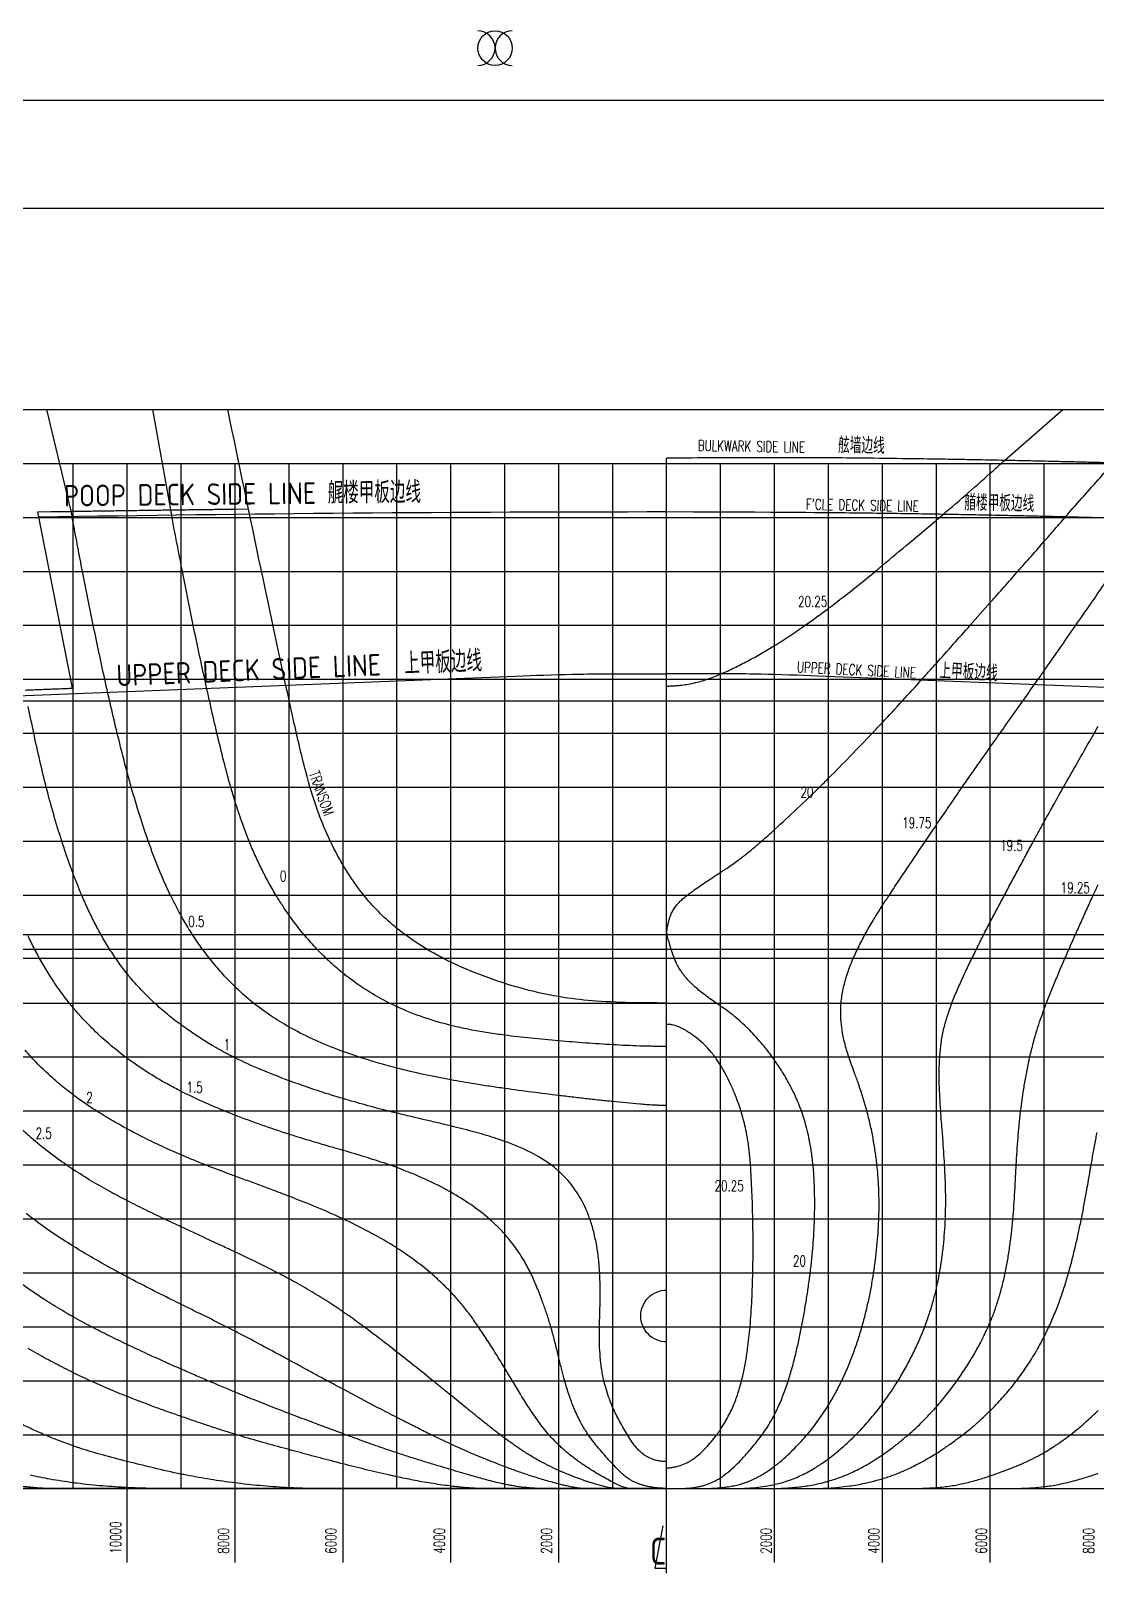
# Model space of a CAD drawing. Extents: x -990827 to -799530, y -79356 to 40656.
# Drawn here: x -903783 to -884034, y -22646 to 5937 of the extents above; entities that cross this region are included whole.
import ezdxf

# ---------------------------------------------------------------- set-up
doc = ezdxf.new("R2010")
doc.units = 0
doc.header["$MEASUREMENT"] = 0
for name, color, linetype in [('CLOUND1', 7, 'Continuous'), ('grid', 7, 'Continuous'), ('sta', 7, 'Continuous')]:
    doc.layers.add(name, color=color, linetype=linetype)
doc.styles.add('ROMANS', font='romans.shx', dxfattribs={"width": 0.7, "height": 125})
doc.styles.get("Standard").update_dxf_attribs({"font": 'gbenor.shx', "bigfont": 'gbcbig.shx'})

msp = doc.modelspace()

# ---------------------------------------------------------------- linework, layer by layer
msp.add_line((-799529.8, 4644.3), (-990827, 4644.3))
at = {"color": 251}
for p, q in [((-907723.7, -1079.8), (-876278.4, -1079.8)), ((-907723.7, -2079.8), (-876278.4, -2079.8)), ((-907723.7, -3079.8), (-876278.4, -3079.8)), ((-907723.7, -4079.8), (-876249.4, -4079.8)), ((-907723.7, -5079.8), (-876249.4, -5079.8)), ((-907723.7, -6079.8), (-876249.4, -6079.8)), ((-907723.7, -7079.8), (-876238.4, -7079.8)), ((-907723.7, -8079.8), (-876238.4, -8079.8)), ((-907723.7, -9079.8), (-876238.4, -9079.8)), ((-907723.7, -10079.8), (-876238.4, -10079.8)), ((-907723.7, -11079.8), (-876333.9, -11079.8)), ((-907723.7, -12079.8), (-876343.4, -12079.8)), ((-907723.7, -14079.8), (-876343.4, -14079.8)), ((-907723.7, -15079.8), (-876331.4, -15079.8)), ((-907723.7, -16079.8), (-876331.4, -16079.8)), ((-907723.7, -17079.8), (-876331.4, -17079.8)), ((-907723.7, -18079.8), (-876331.4, -18079.8)), ((-907723.7, -19079.8), (-876331.4, -19079.8)), ((-907723.7, -20079.8), (-876331.4, -20079.8)), ((-907723.7, -21079.8), (-876331.4, -21079.8))]:
    msp.add_line(p, q, dxfattribs=at)
at = {"color": 253}
for p, q in [((-892069.7, -21765.8), (-892218.4, -22552.5)), ((-892218.4, -22552.5), (-892008.1, -22552.6))]:
    msp.add_line(p, q, dxfattribs=at)
at = {"color": 6}
msp.add_lwpolyline([(-801529.8, 2644.3), (-988762.3, 2644.3)], dxfattribs=at)
at = {"color": 151}
for points in [[(-891996.4, -17399.6), (-891996.4, -13329.8), (-891996.4, -12079.7, -0.0010596), (-892287.9, -12079.1, -0.0035578), (-892577.1, -12075.8, -0.0129573), (-893302, -12043.7, -0.0205253), (-893909.4, -11975.8, -0.027563), (-894632.5, -11823.7, -0.0155204), (-895128.4, -11673.8, -0.0217108), (-895789.6, -11419, -0.0289536), (-896385.4, -11116.8, -0.0319456), (-896917.3, -10759.9, -0.0505835), (-897515.4, -10195.8, -0.0282082), (-897803.9, -9822, -0.0225846), (-898060.4, -9408.8, -0.0251863), (-898320, -8885, -0.0149962), (-898455.4, -8545.8, -0.0256992), (-898688.3, -7789, -0.0070248), (-898912.4, -6844.8, -0.0022748), (-899217.3, -5445.6, -0.0007316), (-899515.1, -4037.8, -0.0007192), (-900132, -1079.8)], [(-891996.4, -21079.8), (-891887.7, -21079.8, 0.0036751), (-891816.4, -21079.3, 0.0044697), (-891746.4, -21077.6, 0.0105348), (-891610.4, -21070.4, 0.0144732), (-891496.4, -21058.5, 0.0128225), (-891413.9, -21045.3, 0.0153734), (-891342.7, -21029.8, 0.0047247), (-891322.6, -21024.6, 0.0322893), (-891191.3, -20979.8, 0.0284046), (-891077.7, -20924.9, 0.0177888), (-890996.4, -20875.9, 0.0070211), (-890962.7, -20853.3, 0.006489), (-890929.9, -20829.8, 0.0277485), (-890779.3, -20706.1, 0.0133274), (-890649, -20579.8, 0.0061898), (-890571.7, -20498.8, 0.006029), (-890496.4, -20416, 0.0060492), (-890421.9, -20329.8, 0.0088643), (-890321.8, -20206.9, 0.0109404), (-890226.4, -20079.8, 0.0110922), (-890142.5, -19957.2, 0.0126895), (-890064, -19829.8, 0.0060587), (-890029.6, -19768.9, 0.0059777), (-889996.4, -19706.9, 0.0058391), (-889964.7, -19643.9, 0.0054002), (-889934.2, -19579.8, 0.0176298), (-889834.7, -19343.6, 0.0132646), (-889742.4, -19079.8, 0.0102364), (-889669, -18833.3, 0.0077771), (-889603.3, -18579.8, 0.0065373), (-889546.5, -18332.1, 0.0050191), (-889494.9, -18079.8, 0.0043858), (-889448.9, -17831.5, 0.0037797), (-889406.5, -17579.8, 0.0038359), (-889368.5, -17331.6, 0.0048942), (-889334.6, -17079.8, 0.0052283), (-889306.2, -16832.2, 0.0060303), (-889283.1, -16579.8, 0.006116), (-889266.5, -16332.5, 0.0064436), (-889255.9, -16079.8, 0.0128365), (-889254.3, -15579.8, 0.0066773), (-889262.1, -15361.9, 0.0135052), (-889283.6, -15079.8, 0.0104308), (-889316.1, -14818.5, 0.0147155), (-889358.1, -14579.8, 0.0132347), (-889403.1, -14387.7, 0.022485), (-889498.9, -14079.8, 0.0214135), (-889616.3, -13793.5, 0.0152961), (-889722.8, -13579.8, 0.0158449), (-889852.9, -13355.1, 0.0139945), (-889996.4, -13138.2, 0.0038407), (-890038.2, -13079.8, 0.0160629), (-890212.9, -12854.7, 0.0223849), (-890462.3, -12579.8, 0.0015126), (-890479.3, -12562.8, 0.0017365), (-890496.4, -12545.9, 0.0228913), (-890733.6, -12333.6, 0.0204599), (-890996.4, -12136.4, 0.0015619), (-891022.3, -12118.7, 0.0003492), (-891048.3, -12101.1, -0.000227), (-891064, -12090.5, -0.0005643), (-891079.7, -12079.8, -0.0132502), (-891307, -11916.1, -0.0244478), (-891496.4, -11756.6, -0.0150669), (-891583.8, -11670.4, -0.0198079), (-891663.6, -11579.8, -0.013029), (-891706.8, -11523.8, -0.0156545), (-891746.4, -11465.8, -0.0390103), (-891832.5, -11304.5, -0.023911), (-891896.4, -11136.8, -0.0030097), (-891905.6, -11108.4, -0.0015032), (-891914.4, -11079.8, -0.0023031), (-891930.7, -11026.1, -0.0030554), (-891946.4, -10972, -0.0056434), (-891972.4, -10876.5, -0.0053424), (-891995.6, -10783.2), (-891996.4, -10783.2), (-891996.4, -10780.6), (-891996.4, -10779.8, -0.0220279), (-891979.9, -10665.3, -0.0152738), (-891960.9, -10579.8, -0.0048781), (-891953.9, -10553.5, -0.0059532), (-891946.4, -10527.5, -0.0177375), (-891924, -10461.4, -0.0242081), (-891896.4, -10398.4, -0.0499762), (-891823.3, -10281.7, -0.0328964), (-891746.4, -10195, -0.019585), (-891683.8, -10137.8, -0.0103492), (-891612.2, -10079.8, -0.0055371), (-891554.9, -10036.4, -0.0033798), (-891496.4, -9993.6, -0.009632), (-891257.9, -9828.6, -0.0030805), (-890996.4, -9657.6), (-890987.7, -9652, 0.0005908), (-890932.2, -9616, 0.0030227), (-890877.2, -9579.8, 0.0133329), (-890670.1, -9433.8, 0.008834), (-890496.4, -9299.4, 0.0060476), (-890364.2, -9190.6, 0.0048637), (-890235.3, -9079.8, 0.0037287), (-890115.1, -8972.9, 0.001316), (-889996.4, -8865, 0.0031872), (-889575, -8475.2, 0.0058484), (-889162.8, -8079.8, 0.0012844), (-889079.4, -7997.5, 0.0010946), (-888996.4, -7914.9, 0.0044669), (-888588.4, -7499.2, 0.0014756), (-888186.5, -7079.8, 0.00037), (-888091.3, -6979.8, 0.0009897), (-887996.4, -6879.5, 0.003938), (-887626.9, -6481.2, 0.0015426), (-887262.5, -6079.8, 0.0004156), (-887129.3, -5932, 0.0005007), (-886996.4, -5784, 0.0010179), (-886682.5, -5432.2, 0.0003221), (-886369.7, -5079.8), (-885996.3, -4658.3, 0.0001202), (-885740.3, -4369.1, 0.000441), (-885484.8, -4079.8, 0.0006001), (-885240.1, -3801.7, 0.0008117), (-884996.4, -3523, 0.0002297), (-884912, -3426, 0.0001988), (-884827.6, -3329, 0.0000998), (-884719.2, -3204.4, -0.0004116), (-884610.6, -3079.8, -0.0012507), (-884304.3, -2730.8, -0.000625), (-883996.4, -2382.6, -0.0004254), (-883727.5, -2079.8)], [(-891996.4, -20695.3, 0.0135741), (-891967.8, -20694.5, 0.0082645), (-891946.4, -20693, 0.0092981), (-891919.5, -20690.1, 0.0062131), (-891896.4, -20686.9, 0.0174882), (-891828.1, -20674.2, 0.0233261), (-891746.4, -20651.9, 0.0383541), (-891620.6, -20600.3, 0.0117138), (-891582.1, -20579.8, 0.0132269), (-891538.3, -20553.6, 0.0116942), (-891496.4, -20525.6, 0.0317419), (-891377, -20429.8, 0.018152), (-891275.1, -20329.8, 0.0167769), (-891167.6, -20208.4, 0.0149229), (-891067.5, -20079.8, 0.0054422), (-891031.5, -20029.4, 0.0053162), (-890996.4, -19978.1, 0.0075338), (-890949.2, -19904.9, 0.0080947), (-890903.9, -19829.8, 0.0132495), (-890837.3, -19707.6, 0.0140878), (-890776.4, -19579.8, 0.0233521), (-890685.8, -19346.1, 0.018705), (-890607.6, -19079.8, 0.013895), (-890554.5, -18842.8, 0.0110361), (-890509.1, -18579.8, 0.0016541), (-890502.7, -18535.6, 0.0015024), (-890496.4, -18491.2, 0.0063659), (-890471.2, -18287.6, 0.0053298), (-890450.4, -18079.8, 0.0056718), (-890431, -17832.1, 0.0044644), (-890416.4, -17579.8, 0.0038534), (-890406.2, -17331.4, 0.0029704), (-890399.3, -17079.8, 0.0054151), (-890393.9, -16579.8, 0.0052813), (-890399.2, -16079.8, 0.0026274), (-890405.8, -15831.2, 0.002757), (-890415.2, -15579.8, 0.0016353), (-890427.1, -15320.1, 0.0062478), (-890442, -15079.8, 0.0093456), (-890466.2, -14820.3, 0.0125362), (-890496.4, -14600.5), (-890499.9, -14579.8, 0.0126287), (-890537.8, -14385.3, 0.0211366), (-890619, -14079.8, 0.0201037), (-890721.7, -13791.6, 0.0130207), (-890813.4, -13579.8, 0.0123157), (-890903.6, -13397.3, 0.0168707), (-890996.4, -13234.3, 0.0096309), (-891047, -13155.6, 0.0115576), (-891100.3, -13079.8, 0.0139333), (-891165.5, -12996.4, 0.0623359), (-891496.4, -12685.4, 0.0126185), (-891575.3, -12630.9, 0.0114315), (-891657.4, -12579.8, 0.0075568), (-891699.6, -12555.7, 0.016201), (-891746.4, -12531.8, 0.0188026), (-891793.3, -12512, 0.0482874), (-891896.4, -12483.8, 0.0110746), (-891921, -12480.1, 0.0110224), (-891946.4, -12477.4, 0.0103318), (-891971, -12475.9, 0.0101573), (-891996.4, -12475.4), (-891996.4, -6205.9, 0.0047918), (-891971.4, -6205.7, 0.0034225), (-891946.4, -6205, 0.0029255), (-891921.4, -6204.1, 0.002242), (-891896.4, -6202.8, 0.0064303), (-891821.1, -6197.8, 0.00711), (-891746.4, -6190.8, 0.0129203), (-891620.1, -6173.9, 0.014832), (-891496.4, -6150.2, 0.015115), (-891371.1, -6118.3, 0.0122202), (-891248.3, -6079.8, 0.0110926), (-891121.5, -6033.5, 0.0072813), (-890996.4, -5982.5, 0.0122304), (-890744.3, -5868, 0.0092867), (-890496.4, -5742.4, 0.0086012), (-890244.7, -5603.2, 0.0076586), (-889996.4, -5455.3, 0.0082938), (-889710.8, -5272.4, 0.006762), (-889429, -5079.8, 0.0046015), (-889211.9, -4924.2, 0.0031071), (-888996.4, -4764.5, 0.0057955), (-888559.8, -4428.8, 0.006502), (-888128.2, -4079.8, 0.0008616), (-888062.3, -4024.9, 0.0002721), (-887996.5, -3969.7, 0.0004019), (-887496.3, -3550.1), (-886996.4, -3129.7, -0.0000528), (-886966.8, -3104.7, 0.0003044), (-886937.2, -3079.8, 0.0046169), (-886465.2, -2674, 0.0021939), (-885996.4, -2259.9, 0.0007042), (-885795, -2079.8), (-885732.8, -2024.1)], [(-891996.4, -13979.2), (-892012.4, -13979.2, -0.0030725), (-892054.6, -13978.9, -0.0026982), (-892096.4, -13978.2, -0.0045023), (-892171.9, -13975.7, -0.0035609), (-892246.4, -13972.1, -0.0049531), (-892372.2, -13963.9, -0.0020468), (-892496.5, -13954, -0.0024982), (-892747.3, -13931.8, -0.0020571), (-892996.4, -13907.4, -0.0018217), (-893247, -13880.9, -0.0012725), (-893496.5, -13852.9, -0.0010359), (-893746.8, -13823.7, -0.0007056), (-893996.4, -13793.7, -0.0016042), (-894498.2, -13731.1, -0.0030643), (-894996.4, -13664.2, -0.0021327), (-895279, -13623.3, -0.0028597), (-895559.3, -13579.8, -0.0025219), (-895778.8, -13543.3, -0.0030068), (-895996.4, -13504.7, -0.0077944), (-896502.9, -13403.5, -0.009651), (-896996.4, -13286.9, -0.0078056), (-897356, -13188.5, -0.0089907), (-897706.9, -13079.8, -0.0039899), (-897852.5, -13030.5, -0.0042972), (-897996.4, -12979.1, -0.0154491), (-898458.1, -12793.3, -0.0201166), (-898896.3, -12579.8, -0.0051413), (-898996.4, -12524.6, -0.0190711), (-899337.1, -12314.6, -0.0214673), (-899656.6, -12079.8, -0.0123563), (-899830, -11933.4, -0.0113026), (-899996.5, -11778.7, -0.0066603), (-900094.7, -11680.7, -0.0063933), (-900190.5, -11579.8, -0.0145937), (-900402.6, -11337.1, -0.0143764), (-900602.3, -11079.8, -0.0128399), (-900771.2, -10835.8, -0.0123797), (-900930, -10579.8, -0.0052667), (-900996.4, -10463.8, -0.0079797), (-901098.2, -10274.5, -0.0071258), (-901195.4, -10079.8, -0.0082708), (-901309.2, -9833.4, -0.0071155), (-901416.9, -9579.8, -0.0063356), (-901514.1, -9332.6, -0.0055142), (-901606.7, -9079.8, -0.0091854), (-901765.6, -8603.2, -0.007151), (-901921.2, -8079.8, -0.0016454), (-901959.2, -7943.4, -0.0014711), (-901996.4, -7806.1, -0.003501), (-902090.7, -7445.1, -0.0025084), (-902181.3, -7079.8, -0.002901), (-902299.1, -6582.4, -0.0022888), (-902412.5, -6079.8, -0.0019915), (-902520.6, -5581.5, -0.0014891), (-902625.7, -5079.8, -0.0027692), (-902826.4, -4079.8, -0.0013209), (-902912.5, -3631.7, -0.0015612), (-902996.4, -3180.9), (-903014.9, -3079.8, -0.0003904), (-903035.1, -2967.7)], [(-891996.4, -12884.4, -0.0006088), (-892046.5, -12884.3, -0.0006981), (-892096.4, -12884.1, -0.0011577), (-892171.6, -12883.5, -0.0012681), (-892246.4, -12882.6, -0.0021374), (-892371.9, -12880.2, -0.0019618), (-892496.4, -12876.7, -0.0036658), (-892747.8, -12867, -0.0027907), (-892996.4, -12854.1, -0.0024527), (-893247.3, -12838.5, -0.0018556), (-893496.4, -12820.8, -0.0016232), (-893747, -12801.3, -0.001262), (-893996.4, -12780.4, -0.0035232), (-894516.4, -12731.8, -0.007492), (-894996.4, -12676.3, -0.0061211), (-895304.9, -12632.1, -0.0084105), (-895606.7, -12579.9, -0.0062657), (-895803.5, -12539.8, -0.0075189), (-895996.4, -12495, -0.0217012), (-896498.1, -12347.1, -0.0258405), (-896996.4, -12147.1, -0.0077071), (-897136.1, -12079.9, -0.0210307), (-897498.8, -11878.7, -0.0281761), (-897931.3, -11579.8, -0.0044748), (-897996.4, -11528.2, -0.0173145), (-898245.7, -11312.3, -0.015617), (-898480.9, -11079.8, -0.0147881), (-898698.2, -10837.2, -0.014319), (-898903, -10579.8, -0.0067438), (-898996.4, -10451.6, -0.0092152), (-899120.9, -10268.9, -0.0089381), (-899239.9, -10079.8, -0.0110012), (-899380.8, -9834.9, -0.0104532), (-899513.2, -9579.8, -0.0094924), (-899628.6, -9334.1, -0.0088488), (-899736.8, -9079.8, -0.011389), (-899872.6, -8721, -0.009376), (-899996.4, -8348, -0.0030352), (-900037, -8214.6, -0.0026418), (-900076.4, -8079.8, -0.007833), (-900205.5, -7601.2, -0.0039502), (-900332.9, -7079.8, -0.0025032), (-900447.9, -6581.8, -0.0015707), (-900559.5, -6079.8, -0.0027368), (-900772.8, -5079.8, -0.0028087), (-900974.5, -4079.8), (-900996.4, -3967.4, -0.0022993), (-901164.8, -3079.8, -0.0003812), (-901190.4, -2940.7)], [(-891996.4, -21079.8), (-891613.1, -21079.8, 0.0002211), (-891554.7, -21079.8, 0.0005903), (-891496.4, -21079.7, 0.0064332), (-891220.8, -21075.3, 0.0166068), (-890996.4, -21061.4, 0.0113064), (-890878.6, -21047.5, 0.0127971), (-890773, -21029.8, 0.0142835), (-890668.8, -21006.5, 0.0160371), (-890576.2, -20979.8, 0.0072927), (-890535.8, -20966.1, 0.0063243), (-890496.4, -20951.5, 0.0256391), (-890333.9, -20879.2, 0.0139964), (-890243, -20829.8, 0.0199669), (-890108.3, -20744.3, 0.0125876), (-889996.4, -20662.6, 0.0052847), (-889944.4, -20621.6, 0.0047454), (-889893.4, -20579.8, 0.0126333), (-889754.6, -20457.8, 0.0112877), (-889622.4, -20329.8, 0.0099711), (-889505.9, -20207, 0.0095563), (-889394.4, -20079.8, 0.0176421), (-889198.1, -19829.8, 0.0082753), (-889111.2, -19706.5, 0.0081654), (-889028.1, -19579.8, 0.0031881), (-888996.4, -19529.1, 0.01321), (-888868.8, -19309, 0.012271), (-888751.1, -19079.8, 0.0122313), (-888639.9, -18834.3, 0.0111631), (-888538.7, -18579.8, 0.0101081), (-888452.7, -18333.6, 0.009367), (-888375, -18079.8, 0.0086614), (-888309.1, -17833.1, 0.0082547), (-888250.5, -17579.8, 0.0077281), (-888201.7, -17332.8, 0.0073441), (-888159.5, -17079.8, 0.0068996), (-888125.5, -16832.6, 0.006558), (-888097.7, -16579.8, 0.0062462), (-888078.2, -16348.6, 0.0087519), (-888063.6, -16079.8, 0.0063048), (-888059.2, -15896, 0.0115479), (-888062.9, -15579.8, 0.0113521), (-888080.6, -15271.5, 0.0068784), (-888098.7, -15079.8, 0.0087579), (-888130, -14830.5, 0.0100704), (-888171.2, -14579.8, 0.01021), (-888222.6, -14330.6, 0.0097924), (-888284.9, -14079.8, 0.0095402), (-888357.2, -13830.6, 0.0091208), (-888440.2, -13579.8, 0.0029707), (-888475.7, -13480.5, 0.0005964), (-888512.1, -13381, -0.0013923), (-888567.8, -13227.8, -0.0068453), (-888619, -13079.8, -0.0169449), (-888696.2, -12816.4, -0.02441), (-888744.7, -12579.8, -0.0236714), (-888766.6, -12374.5, -0.0365385), (-888762.4, -12079.8, -0.0313402), (-888723.1, -11820, -0.022957), (-888659.6, -11579.8, -0.0209041), (-888570.3, -11332.3, -0.0154493), (-888457.9, -11079.8, -0.0126293), (-888332.8, -10836.7, -0.0089911), (-888186.3, -10579.8, -0.0046222), (-888093.1, -10426.2, -0.0039913), (-887996.4, -10273, -0.0021584), (-887933.8, -10176.4, -0.0011084), (-887870.3, -10079.8, -0.0018237), (-887703.7, -9829.7, -0.0004593), (-887535.7, -9579.8, -0.0002303), (-887198.4, -9079.8, -0.0000437), (-887097.5, -8930.5, -0.0003348), (-886996.4, -8781.1, -0.0009191), (-886757.8, -8430.3, -0.0014033), (-886517, -8079.8, -0.0014702), (-886257.9, -7707.3, -0.0008407), (-885996.4, -7335.2, -0.0004035), (-885816.1, -7079.8, -0.000085), (-885706.5, -6925), (-885596.8, -6770.3, 0.000116), (-885352.4, -6425.1, 0.000909), (-885108.9, -6079.8, 0.0002274), (-885052.6, -5999.6, 0.0002458), (-884996.4, -5919.4, 0.0009826), (-884411, -5079.8, 0.0003828), (-884203.3, -4780.3, 0.0005477), (-883996.4, -4480.7, 0.0007734), (-883721.1, -4079.8, 0.0009069)], [(-891996.4, -20578.7, -0.0225862), (-892066.5, -20575.5, -0.0089014), (-892096.5, -20572.2, -0.0224323), (-892170.1, -20559.6, -0.0281093), (-892246.4, -20538.3, -0.0862193), (-892444.4, -20430.1, -0.0225938), (-892496.4, -20384.7, -0.0115148), (-892523.3, -20357.8, -0.0100673), (-892549, -20329.8, -0.0324298), (-892640.4, -20211.4, -0.0107744), (-892724.9, -20079.8, -0.0055287), (-892798.7, -19956.3, -0.0081002), (-892869.6, -19829.9, -0.0088627), (-892933.2, -19706.9, -0.0109833), (-892992.6, -19579.8, -0.0148145), (-893058.9, -19416.5, -0.0324695), (-893159.8, -19079.8, -0.0207345), (-893203.5, -18846.1, -0.0181309), (-893232.1, -18579.8, -0.0130524), (-893242.4, -18350.8, -0.0095145), (-893242.3, -18079.8, -0.0023166), (-893240, -17987.8, -0.0004425), (-893237.3, -17895.2), (-893236.8, -17879.8, 0.0005003), (-893233.9, -17779.6, 0.001432), (-893231.3, -17679.8, 0.0009171), (-893230.3, -17629.7, 0.0012275), (-893229.4, -17579.8, 0.0078692), (-893229.8, -17310, 0.0099386), (-893238.4, -17079.8, 0.0133016), (-893260.5, -16815.7, 0.0152812), (-893294, -16579.8, 0.0190641), (-893349, -16321.2, 0.0226414), (-893421.7, -16079.8, 0.0098559), (-893457.5, -15984.1, 0.0104887), (-893496.4, -15891.6, 0.0184384), (-893570.7, -15740.2, 0.0224872), (-893666.5, -15579.8, 0.0158549), (-893740.1, -15475.5, 0.0488235), (-893996.4, -15197, 0.0116424), (-894066.9, -15137, 0.010828), (-894140.3, -15079.8, 0.0457476), (-894524.9, -14845.2, 0.0281788), (-894996.4, -14645.7, 0.0044403), (-895092.9, -14612.1, 0.0037989), (-895190.6, -14579.8, 0.0122366), (-895574.7, -14466.7, 0.0059239), (-895996.4, -14358.9, 0.0020189), (-896239.5, -14300.8, 0.0004266), (-896483.5, -14243.8, -0.0004452), (-896740.6, -14183.7, -0.0022342), (-896996.4, -14122.4, -0.0019615), (-897168.2, -14079.8, -0.0052531), (-897586.2, -13969.5, -0.0056222), (-897996.5, -13851.8, -0.0060674), (-898417.5, -13720.1, -0.0065651), (-898829.6, -13579.8, -0.0028199), (-898996.4, -13519.5, -0.0108681), (-899523.6, -13312.4, -0.0164935), (-899996.4, -13096.1), (-900028.8, -13079.8, -0.0133216), (-900355.1, -12904.2, -0.0225926), (-900866.2, -12579.8, -0.0061234), (-900996.4, -12486.3, -0.012904), (-901249.9, -12289.2, -0.0144978), (-901490.6, -12079.8, -0.0165503), (-901735.9, -11838.2, -0.0182354), (-901964, -11579.8, -0.0027827), (-901996.4, -11539.8, -0.0147973), (-902165.6, -11315.4, -0.0131269), (-902323.3, -11079.8, -0.0123234), (-902470.1, -10834.6, -0.0106873), (-902607, -10579.8, -0.009324), (-902727, -10333.3, -0.0079158), (-902839.9, -10079.8, -0.0054943), (-902919.8, -9886.4, -0.0047523), (-902996.4, -9689.6, -0.0024552), (-903037.4, -9579.8, -0.0052099), (-903125.6, -9331.9, -0.0047642), (-903209.6, -9079.8, -0.0085556), (-903359.6, -8586.2, -0.0069711), (-903496.6, -8079.8, -0.0059386), (-903617, -7584.1, -0.0043151), (-903728.7, -7079.8, -0.0033332), (-903831, -6581.8, -0.0008153)], [(-891996.4, -21075.9, -0.0105072), (-892050.2, -21074.8, -0.0055802), (-892096.4, -21072.3, -0.0085383), (-892175, -21065.9, -0.0105652), (-892246.4, -21057.3, -0.0120461), (-892319.5, -21045.2, -0.0132774), (-892389.7, -21029.8, -0.0111889), (-892444, -21015.1, -0.0128799), (-892496.4, -20998.2, -0.0064126), (-892520.8, -20989.3, -0.0068033), (-892544.6, -20979.8, -0.0505502), (-892709.7, -20891.3, -0.0245921), (-892791.9, -20829.8, -0.0280075), (-892897.5, -20731.9, -0.007189), (-892996.4, -20626.4, -0.0004192), (-893017.6, -20603.1, -0.0003185), (-893038.7, -20579.8, -0.0026088), (-893149.6, -20456.1, -0.0073522), (-893258.3, -20329.8, -0.0088696), (-893353.6, -20211.5, -0.0141258), (-893450.1, -20079.8, -0.0039368), (-893473.5, -20045.3, -0.0041753), (-893496.4, -20010.3, -0.021154), (-893602, -19829.8, -0.0132351), (-893662.6, -19707.6, -0.0114911), (-893718.4, -19579.8, -0.0173549), (-893803.9, -19348, -0.0110607), (-893885.9, -19079.8, -0.0059501), (-893940.9, -18875.1, -0.002419), (-893996.4, -18653.7), (-894014.5, -18579.8), (-894021.5, -18551.5, 0.0018635), (-894082.4, -18305.9, 0.0089443), (-894143.7, -18079.8, 0.0047679), (-894174.1, -17979, 0.0040989), (-894205.8, -17879.8, 0.0036937), (-894239.8, -17779.3, 0.0023665), (-894274.7, -17679.8, 0.0010924), (-894292.7, -17629.7, 0.0013914), (-894310.9, -17579.8, 0.0095936), (-894413.7, -17316.2, 0.0161572), (-894520.1, -17079.8, 0.0202433), (-894652.5, -16835, 0.0252779), (-894822.2, -16579.8, 0.0116811), (-894907.2, -16470.4, 0.0112822), (-894996.4, -16365.9, 0.016343), (-895137.5, -16218, 0.0149568), (-895287, -16079.8, 0.0289697), (-895627.1, -15816.7, 0.0214102), (-895996.4, -15586.5), (-896008.3, -15579.8, 0.0219946), (-896471.9, -15345.4, 0.0179214), (-896996.4, -15130.9, 0.0021501), (-897067.5, -15105.1, 0.0019514), (-897139, -15079.8, 0.0092964), (-897550.1, -14944.8, 0.0036616), (-897996.4, -14810.9, 0.0003986), (-898096.5, -14781.8, 0.000001), (-898196.7, -14752.8, -0.0006879), (-898490, -14667.3, -0.0034385), (-898781.4, -14579.8, -0.0029473), (-898996.4, -14512.2, -0.0070016), (-899502.2, -14342.2, -0.0083207), (-899996.4, -14159, -0.0018014), (-900096.2, -14119.7, -0.0019027), (-900195.4, -14079.8, -0.0087754), (-900602.2, -13905.9, -0.011948), (-900996.4, -13717.8, -0.0044432), (-901127.6, -13649.9, -0.0048803), (-901256.8, -13579.8, -0.0154358), (-901636.1, -13353.8, -0.0168688), (-901996.4, -13106.3), (-902032, -13079.8, -0.0156871), (-902333, -12839.3, -0.0170786), (-902617.3, -12579.8, -0.0253909), (-902996.4, -12169.7, -0.00525), (-903069.9, -12079.8, -0.01362), (-903254, -11836.2, -0.0132673), (-903426.8, -11579.8, -0.0117318), (-903574.7, -11334.8, -0.0103207), (-903713.8, -11079.8, -0.0090773), (-903835.9, -10833.7, -0.0079456)], [(-891996.4, -21079.8), (-891024.8, -21079.8), (-890996.4, -21079.8, 0.0042403), (-890731.1, -21077.3, 0.0097918), (-890496.4, -21068.5, 0.011389), (-890296.1, -21052.4, 0.0156663), (-890128.3, -21029.8, 0.0139545), (-889996.4, -21004, 0.0053122), (-889947, -20992.4, 0.0053668), (-889898.5, -20979.8, 0.0324338), (-889614.8, -20883.1, 0.0132757), (-889495.6, -20829.8, 0.025774), (-889257.5, -20700.3, 0.015702), (-889074, -20579.8, 0.0062095), (-888996.4, -20523.9, 0.0099085), (-888873.3, -20428.9, 0.0090641), (-888754.5, -20329.8, 0.0102322), (-888618.5, -20207.3, 0.0092012), (-888487.8, -20079.8, 0.0082826), (-888370, -19956.7, 0.0080506), (-888256.3, -19829.8, 0.0074912), (-888152.5, -19706.5, 0.0072358), (-888052.1, -19579.8, 0.0040384), (-887996.4, -19506.2, 0.0110176), (-887847.9, -19296.9, 0.0107591), (-887707.5, -19079.8, 0.0116993), (-887564.2, -18834.6, 0.0116802), (-887430.9, -18579.8, 0.0112249), (-887316.5, -18334.5, 0.0123609), (-887212.1, -18079.8, 0.011955), (-887125.4, -17834.7, 0.012491), (-887048.9, -17579.8, 0.004976), (-887021.8, -17476.3, 0.004838), (-886996.4, -17371.2, 0.0064068), (-886965.1, -17227, 0.0060205), (-886936.8, -17079.8, 0.0095192), (-886897.5, -16833.7, 0.008622), (-886866.4, -16579.8, 0.0080233), (-886844.5, -16333.4, 0.007939), (-886830, -16079.8, 0.0075367), (-886823.6, -15833.3, 0.0073527), (-886824.6, -15579.8, 0.0059448), (-886832, -15339.8, 0.0028323), (-886844.5, -15079.8, 0.004276), (-886860, -14830.1, 0.0013005), (-886878.4, -14579.8), (-886886, -14480.7, -0.0002869), (-886901.2, -14280.2, -0.0014908), (-886915.7, -14079.8, -0.0032475), (-886931.5, -13829.2, -0.0073501), (-886941.9, -13579.8, -0.0096241), (-886943.8, -13328.5, -0.0142725), (-886933.9, -13079.8, -0.0169174), (-886908, -12827.7, -0.0211783), (-886863.2, -12579.8, -0.0214054), (-886795.1, -12327.7, -0.0148202), (-886708.4, -12079.8, -0.0118847), (-886605.3, -11828.8, -0.0053295), (-886493, -11579.8, -0.0035327), (-886374.6, -11329.4, -0.0025704), (-886252.8, -11079.8, -0.0024252), (-886127.5, -10829.5, -0.0026913), (-885999.4, -10579.8), (-885996.4, -10574, -0.0023153), (-885866.2, -10326.7, -0.0007943), (-885734.3, -10079.8, -0.0004194), (-885600, -9829.8, -0.000197), (-885465.3, -9579.8, -0.0002704), (-885330.3, -9329.8, -0.0007175), (-885194.7, -9079.8, -0.0006494), (-885095.9, -8898.8, -0.0008548), (-884996.4, -8717.9, -0.0014569), (-884819, -8398.7, -0.0010154), (-884639.7, -8079.8, -0.0010808), (-884381.2, -7624.4, -0.0001614), (-884121.2, -7169.3), (-883996.4, -6951)], [(-891996.4, -21079.8), (-890234.2, -21079.8, 0.0018194), (-890114.7, -21079.4, 0.0041497), (-889996.4, -21077.6, 0.0142959), (-889676.3, -21060.8, 0.0171524), (-889409, -21029.8, 0.0095947), (-889275.8, -21007.1, 0.0103038), (-889146.9, -20979.8, 0.0062995), (-889070.9, -20961.1, 0.0063242), (-888996.4, -20940.7, 0.020977), (-888755.2, -20860.3, 0.0067462), (-888678.3, -20829.8, 0.0238467), (-888404, -20701.3, 0.0159786), (-888190.9, -20579.8, 0.0069613), (-888092.6, -20517.7, 0.0062618), (-887996.4, -20453.2, 0.0054122), (-887910, -20392.3, 0.0047953), (-887825, -20329.8, 0.0088381), (-887667.7, -20207.4, 0.0090692), (-887515.4, -20079.8, 0.0084827), (-887378.9, -19957.1, 0.0086703), (-887246.7, -19829.8, 0.0080648), (-887127.3, -19706.8, 0.0077512), (-887011.5, -19579.8), (-886996.4, -19562.7, 0.0131849), (-886800.6, -19326.8, 0.0116129), (-886615.3, -19079.8, 0.0111073), (-886448.6, -18835.1, 0.0125472), (-886291.9, -18579.8, 0.011682), (-886166.4, -18351.3, 0.0156315), (-886036.1, -18079.8, 0.0054177), (-885996.4, -17987.5, 0.0116524), (-885918.7, -17787.8, 0.0117238), (-885848.7, -17579.8, 0.012828), (-885779.6, -17335, 0.0107586), (-885720.3, -17079.8, 0.0093007), (-885673.4, -16833.8, 0.0078572), (-885634, -16579.8, 0.006831), (-885603.1, -16332.8, 0.0054683), (-885577.7, -16079.8, 0.0047191), (-885557.9, -15831.9, 0.0036844), (-885542, -15579.8, 0.0015171), (-885534.9, -15445.3, 0.0002852), (-885528.3, -15310.3, -0.0002379), (-885522.7, -15194.9, -0.0011135), (-885516.8, -15079.8, -0.0031198), (-885501.7, -14828.1, -0.0039339), (-885483.3, -14579.8, -0.0044278), (-885460.4, -14327.5, -0.0051504), (-885433.1, -14079.8, -0.0055815), (-885399.8, -13827.1, -0.0058493), (-885361.3, -13579.8, -0.0064832), (-885315.6, -13326.5, -0.0079641), (-885263.6, -13079.8, -0.0090495), (-885201, -12825.6, -0.0101672), (-885130.4, -12579.8, -0.0080834), (-885065.6, -12382.1, -0.0058214), (-884996.4, -12189.2, -0.0014217), (-884975.9, -12134.4, -0.0011524), (-884955.1, -12079.8, -0.0047093), (-884855.8, -11828.1, -0.0033626), (-884753.1, -11579.8, -0.0027311), (-884645.9, -11328.9, -0.0013784), (-884536.9, -11079.8, -0.000983), (-884425.9, -10829.5, -0.0007294), (-884314.3, -10579.8, -0.000753), (-884201.5, -10329.4, -0.0010168), (-884087.9, -10079.8, -0.0009529), (-883996.4, -9880.8, -0.0007252)], [(-891996.4, -21079.8), (-892624.3, -21079.8, -0.0853981), (-892813, -21047.3, -0.0151911), (-892858, -21029.8, -0.0146312), (-892912.2, -21004.9, -0.0055208), (-892961.5, -20979.8, -0.0011044), (-892979, -20970.6, -0.0006161), (-892996.4, -20961.4, -0.0039567), (-893115.9, -20896.6, -0.0055954), (-893233.5, -20829.8, -0.0069935), (-893366.5, -20749.9, -0.0072714), (-893496.4, -20666.6, -0.0039123), (-893560.2, -20623.7, -0.0048983), (-893623.1, -20579.8, -0.0139021), (-893782.7, -20459.2, -0.0155706), (-893934.3, -20329.8, -0.0034489), (-893965.5, -20301, -0.0035966), (-893996.4, -20271.7, -0.011228), (-894089.7, -20177.9, -0.0109917), (-894179, -20079.8, -0.0123412), (-894280.3, -19957.4, -0.0095392), (-894376.9, -19829.8, -0.0076951), (-894463.8, -19706.3, -0.0052225), (-894548, -19579.8, -0.0073605), (-894704.4, -19331.8, -0.0014622), (-894857.1, -19079.8), (-894857.7, -19078.8, 0.0001461), (-894927, -18963.7, 0.0005893), (-894996.4, -18848.8, 0.0010473), (-895078.5, -18714, 0.0018703), (-895161.3, -18579.8, 0.0045579), (-895321.6, -18327.2, 0.0070005), (-895486.7, -18079.8, 0.0034721), (-895557, -17979.1, 0.0047233), (-895628.8, -17879.8, 0.0055935), (-895705.1, -17778.6, 0.0070699), (-895783.7, -17679.8, 0.0076889), (-895868.2, -17579.8, 0.0054891), (-895931.6, -17508.6, 0.005146), (-895996.4, -17438.9, 0.0137009), (-896181.5, -17254.3, 0.0128174), (-896376, -17079.8, 0.0179563), (-896677.3, -16841.4, 0.0157811), (-896996.4, -16622.1, 0.0029852), (-897063.3, -16579.8, 0.0177615), (-897518.4, -16317.5, 0.0131494), (-897996.4, -16079.8, 0.0105106), (-898474.2, -15869.9, 0.006289), (-898996.4, -15661.2, 0.0009846), (-899103.1, -15620.3, 0.0008454), (-899210.1, -15579.8, 0.0015951), (-899473.7, -15481.4, 0.0003244), (-899738, -15383.9, -0.0000932), (-899867.3, -15336.3, -0.0003806), (-899996.4, -15288.6, -0.0014837), (-900272.6, -15185.4, -0.003584), (-900546.6, -15079.8, -0.0035733), (-900772.9, -14988.9, -0.0041278), (-900996.4, -14895.1, -0.0068512), (-901340.7, -14741.6, -0.0075958), (-901677.1, -14579.8, -0.0038286), (-901837.8, -14498, -0.0040541), (-901996.4, -14414, -0.0081205), (-902286.2, -14251.4, -0.0101247), (-902567.6, -14079.8, -0.0087712), (-902785.4, -13935.4, -0.0100076), (-902996.4, -13783.8, -0.0066134), (-903126.8, -13683.5, -0.0069074), (-903254.1, -13579.8, -0.0158909), (-903524, -13338.8, -0.0176813), (-903777.4, -13079.8, -0.0084831), (-903888.9, -12953.3, -0.0087992)], [(-891996.4, -21079.8), (-892886, -21079.8, -0.0265501), (-892951.6, -21076.3, -0.0095723), (-892996.4, -21070.7, -0.0165334), (-893108.4, -21050.6, -0.0096431), (-893197.2, -21029.8, -0.0085434), (-893290.9, -21004.3, -0.0051709), (-893371.8, -20979.8, -0.0034658), (-893434.4, -20959.7, -0.0029765), (-893496.4, -20938.9, -0.0067422), (-893644.6, -20885.9, -0.0061345), (-893789.8, -20829.8, -0.0044455), (-893893.9, -20787, -0.004877), (-893996.4, -20742.6, -0.0087817), (-894165.3, -20663.9, -0.0105479), (-894329, -20579.8, -0.0147031), (-894550.7, -20451.4, -0.0102962), (-894738.3, -20329.8, -0.0063468), (-894868.5, -20239.1, -0.0042847), (-894996.4, -20146, -0.002597), (-895084.7, -20079.8, -0.004247), (-895245.5, -19955.8, -0.0022445), (-895404.5, -19829.8, -0.0014454), (-895559.5, -19705.1, -0.0004615), (-895714.1, -19579.8), (-895996.4, -19350.3, 0.0002291), (-896163, -19215, 0.0003586), (-896329.7, -19079.8, 0.0012035), (-896641.4, -18828.6, 0.0028794), (-896955.4, -18579.8), (-896996.4, -18547.8, 0.0022188), (-897301.1, -18312, 0.0041988), (-897609.3, -18079.8, 0.0022579), (-897746.5, -17979.2, 0.0030458), (-897885.1, -17879.8, 0.0013146), (-897940.6, -17840.7, 0.0014414), (-897996.4, -17801.9, 0.0024253), (-898086.2, -17740.4, 0.0027079), (-898176.7, -17679.8, 0.0023724), (-898253.6, -17629.5, 0.0024783), (-898331.1, -17579.8, 0.0098935), (-898658.9, -17381, 0.0078452), (-898996.4, -17192.2, 0.0022186), (-899102.6, -17135.6, 0.0019842), (-899209.4, -17079.8, 0.0061982), (-899599.9, -16883.9, 0.0031783), (-899996.4, -16694.2, 0.0006739), (-900118.7, -16636.9, 0.0004198), (-900241.1, -16579.8, 0.0003886), (-900404.7, -16503.9, -0.0001044), (-900568.3, -16428.1, -0.0001472), (-900782.5, -16328.8, -0.0006564), (-900996.4, -16229.3, -0.0006798), (-901155.5, -16154.8, -0.0009894), (-901314.1, -16079.8, -0.002923), (-901657.5, -15914.2, -0.0052726), (-901996.4, -15743.9, -0.0028528), (-902151.7, -15662.7, -0.0033749), (-902305.4, -15579.8, -0.0087785), (-902656.7, -15379.3, -0.0113177), (-902996.4, -15166.8, -0.0023667), (-903061.5, -15123.6, -0.0024696), (-903126.1, -15079.8, -0.0135771), (-903458.7, -14838.3, -0.0151244), (-903774.9, -14579.8, -0.0114854), (-903996.4, -14378.1, -0.0081919)], [(-891996.4, -21079.8), (-889367.5, -21079.8, 0.0074449), (-889179.6, -21077, 0.0081087), (-888996.4, -21068.6, 0.0092547), (-888800.2, -21052.7, 0.0103242), (-888610, -21029.8, 0.0082746), (-888465.7, -21007, 0.0086582), (-888325.1, -20979.8, 0.0107092), (-888158.1, -20940.8, 0.0111497), (-887996.4, -20895.5, 0.007042), (-887897.7, -20863.8, 0.0071987), (-887801, -20829.8, 0.0220104), (-887505.2, -20706, 0.0158556), (-887258.5, -20579.8, 0.0079465), (-887126, -20504, 0.0067425), (-886996.4, -20424.6, 0.0036507), (-886923.3, -20377.7, 0.0035114), (-886851, -20329.8, 0.008624), (-886675.8, -20207.7, 0.0088036), (-886505.4, -20079.8, 0.0082208), (-886353.3, -19957.3, 0.0086314), (-886205.4, -19829.8, 0.0064396), (-886099.7, -19733, 0.0065808), (-885996.4, -19633.3, 0.0034692), (-885943.2, -19579.8, 0.015309), (-885719.9, -19337.9, 0.0158772), (-885510, -19079.8, 0.0143197), (-885335.6, -18836.7, 0.0143742), (-885172.7, -18579.8, 0.008494), (-885082.4, -18421.9, 0.0083815), (-884996.4, -18258.8, 0.0088759), (-884909.8, -18079.8, 0.0114629), (-884803.3, -17835, 0.0104655), (-884705.4, -17579.8, 0.0092211), (-884621.9, -17333.9, 0.0077798), (-884545.2, -17079.8, 0.0067204), (-884478.4, -16832.7, 0.0052585), (-884416.5, -16579.8, 0.004509), (-884360.8, -16331.8, 0.0035287), (-884308.5, -16079.8, 0.0030263), (-884260.3, -15831.1, 0.0022411), (-884214.3, -15579.8, 0.0011814), (-884183.4, -15404.5, 0.0002708), (-884153, -15228.6, -0.000161), (-884140.1, -15154.2, -0.0002407), (-884127.3, -15079.8, -0.0014236), (-884082.9, -14828.5, -0.0038129), (-884036.3, -14579.8, -0.0017443), (-884016.7, -14480.9, -0.0016071)], [(-891996.4, -21079.8), (-893409.3, -21079.8, -0.0114962), (-893496.4, -21077.8, -0.0289615), (-893717.3, -21054.8, -0.0130246), (-893848.7, -21029.8, -0.0060649), (-893923.2, -21012.7, -0.0035794), (-893996.4, -20994.3, -0.0010584), (-894024.1, -20987.1, -0.0008435), (-894051.7, -20979.8, -0.0075082), (-894306.4, -20907.9, -0.0068362), (-894555, -20829.8, -0.0057971), (-894777.7, -20753.7, -0.0047545), (-894996.4, -20673.7, -0.0024306), (-895118.1, -20627.2, -0.0021166), (-895238.9, -20579.8, -0.0051218), (-895538, -20457.4, -0.0052975), (-895832.1, -20329.8, -0.0030101), (-895996.4, -20255.2, -0.0032312), (-896181.6, -20168.4, -0.0024891), (-896365.1, -20079.8, -0.0028401), (-896615.2, -19955.7, -0.001523), (-896863.5, -19829.8), (-896996.4, -19761.7, -0.001301), (-897348.4, -19579.8, -0.0025928), (-897996.4, -19238.4, -0.0012551), (-898291.9, -19079.8, -0.000786), (-898502.3, -18965.8, -0.0001719), (-898712.4, -18851.4, -0.0001655), (-898854.4, -18774.1, 0.0003538), (-898996.4, -18696.9, 0.0005432), (-899212.7, -18579.8, 0.0012392), (-899603.1, -18370.3, 0.0033723), (-899996.4, -18163.9, 0.0017683), (-900160.6, -18079.8, 0.0020246), (-900360.7, -17979.3, 0.0008709), (-900561.7, -17879.8, 0.0002404), (-900661.5, -17830.7, -0.0001769), (-900761.3, -17781.6, -0.0002048), (-900864.8, -17730.8, -0.000204), (-900968.3, -17679.8), (-900996.4, -17665.9, -0.0008368), (-901170.2, -17579.8, -0.0024498), (-901585.5, -17370.5, -0.0040656), (-901996.4, -17156.8, -0.0008317), (-902068.4, -17118.4, -0.0009278), (-902140.3, -17079.8, -0.0063177), (-902573.7, -16838.8, -0.0084876), (-902996.4, -16587.1), (-903008.2, -16579.8, -0.0092172), (-903383.3, -16337.6, -0.0151772), (-903742.8, -16079.8, -0.0063798), (-903871.2, -15979.1, -0.0071609)], [(-891996.4, -21079.8), (-894235.1, -21079.8, -0.0294858), (-894640.6, -21055.9, -0.011562), (-894824.2, -21029.8, -0.0050945), (-894911.1, -21014.5, -0.0045831), (-894996.4, -20997.8, -0.0021723), (-895038.4, -20989, -0.0020481), (-895080.1, -20979.8, -0.0124199), (-895375, -20906.2, -0.0031949), (-895644.8, -20829.8, -0.0013376), (-895996.4, -20726.8, -0.0011137), (-896240.9, -20653.9, -0.0016861), (-896484.2, -20579.8, -0.0021415), (-896741.4, -20499.4, -0.0028548), (-896996.4, -20416.8, -0.0015901), (-897125.7, -20373.7, -0.0017531), (-897254.2, -20329.8, -0.0041894), (-897602.5, -20206.4, -0.0013146), (-897947.5, -20079.8), (-897996.4, -20061.7, -0.000257), (-898308.5, -19946.1, -0.0008097), (-898619.9, -19829.8, -0.0006351), (-898808.4, -19758.9, -0.0009103), (-898996.4, -19687.4, -0.0007559), (-899136.2, -19633.8, -0.0009155), (-899275.5, -19579.8, -0.0024532), (-899637.4, -19436.8, -0.002232), (-899996.4, -19290.9, -0.002947), (-900501.1, -19079.8, -0.0014221), (-900749.4, -18973.4, -0.0015607), (-900996.4, -18865.8, -0.0021192), (-901315.5, -18724, -0.0023601), (-901632.2, -18579.8, -0.0014552), (-901814.8, -18495, -0.0016243), (-901996.4, -18409.3, -0.0036362), (-902330.8, -18247.2, -0.0058731), (-902659.9, -18079.8, -0.0035197), (-902829.2, -17989.7, -0.0041563), (-902996.4, -17897.3), (-903027.4, -17879.8, -0.0045626), (-903197.7, -17781.2, -0.004704), (-903365.3, -17679.8, -0.0045975), (-903523.9, -17579.8, -0.0073811), (-903763.4, -17420.7, -0.0083202), (-903996.4, -17255.2, -0.0044215)], [(-891996.4, -21079.8), (-891996.4, -18359.8, -0.4142136), (-892476.4, -17879.8, -0.4143751), (-891996.4, -17399.6)], [(-891996.4, -21079.8), (-895305.9, -21079.8, -0.0213916), (-895709.3, -21062.6, -0.0088063), (-895996.4, -21032.8), (-896021, -21029.8, -0.0045908), (-896197.6, -21006.3, -0.0048972), (-896371.3, -20979.8, -0.0085302), (-896697.1, -20921.2, -0.0042199), (-896996.4, -20859.3, -0.0007566), (-897064, -20844.7, -0.0008607), (-897131.4, -20829.8, -0.0051829), (-897566.8, -20728.3, -0.0026563), (-897996.4, -20621, -0.0007741), (-898156.8, -20579.8, -0.001971), (-898577.8, -20469.1, -0.001418), (-898996.4, -20356), (-899092.2, -20329.8, -0.0011693), (-899535.3, -20207.3, -0.0057207), (-899973.4, -20079.8), (-899996.4, -20072.8, -0.0054454), (-900371.6, -19953.9, -0.0026834), (-900741.7, -19829.8, -0.0007265), (-900869.2, -19786.1, -0.0008075), (-900996.4, -19742.1, -0.0017013), (-901224.9, -19661.7, -0.0023098), (-901451.9, -19579.8, -0.003207), (-901725.8, -19477.6, -0.0040335), (-901996.4, -19372.1, -0.0056992), (-902342.3, -19229.4, -0.0065448), (-902681.3, -19079.8, -0.0064308), (-902996.4, -18930.8, -0.0073255), (-903334, -18759.7, -0.0084607), (-903662.9, -18579.8, -0.0047345), (-903831.1, -18481.9, -0.0054389)], [(-891996.4, -21079.8), (-879397.5, -21079.8, 0.020463), (-879243.4, -21073.5, 0.0374999), (-878996.4, -21034.5), (-878977.3, -21029.8, 0.014417), (-878882.5, -21003.4, 0.0099072), (-878811.8, -20979.8, 0.0209009), (-878664.7, -20920.6, 0.0278561), (-878490.4, -20829.8, 0.0598664), (-878165.2, -20579.8, 0.0275063), (-878036.1, -20438.6, 0.0091349), (-877996.4, -20388.3, 0.0101895), (-877953.9, -20329.8, 0.0100339), (-877914.4, -20270.6, 0.0314276), (-877808.9, -20079.8, 0.0211737), (-877751, -19943, 0.0162001), (-877712.8, -19829.8, 0.015331), (-877681.1, -19711.7, 0.0129772), (-877653.5, -19579.8, 0.0187997), (-877621.1, -19353.2, 0.0153025), (-877600.8, -19079.8, 0.0050421), (-877597.6, -18983.5, 0.0057915), (-877596.4, -18885)], [(-891996.4, -21079.8), (-904451.4, -21079.8, -0.022541), (-904688.5, -21069.1, -0.0301043), (-904948.1, -21029.8, -0.0060277), (-904996.4, -21018.9, -0.0181671), (-905137.1, -20979.8, -0.0030696), (-905160.8, -20972.2, -0.0450438), (-905488.6, -20829.8, -0.020916), (-905630.6, -20744.5, -0.036293), (-905844.6, -20579.8, -0.0467265), (-906077.2, -20329.8, -0.0183796), (-906151.6, -20225.4, -0.0286712), (-906236, -20079.8, -0.031991), (-906307.6, -19912.2, -0.0145897), (-906334.1, -19829.8, -0.0230534), (-906366.8, -19693.5, -0.0174033), (-906384.5, -19579.8, -0.0299328), (-906396.4, -19379.8)], [(-891996.4, -21079.8), (-887728, -21079.8, 0.0056907), (-887339.3, -21075.4, 0.0133504), (-886996.4, -21058.5, 0.0072846), (-886857.6, -21045.8, 0.0102057), (-886730.6, -21029.8, 0.0121092), (-886590.2, -21005.7, 0.0088904), (-886470.1, -20979.8, 0.0162802), (-886218.1, -20912.1, 0.0074495), (-885996.4, -20841.1), (-885963.2, -20829.8, 0.0099628), (-885628.4, -20708.3, 0.0167852), (-885325.9, -20579.8, 0.0108285), (-885158.5, -20497.5, 0.0112432), (-884996.4, -20408.8, 0.0095404), (-884865.5, -20329.8, 0.0133384), (-884684.3, -20208.9, 0.0113426), (-884510.1, -20079.8, 0.0092952), (-884358.4, -19957.3, 0.0074908), (-884210.9, -19829.8, 0.0050474), (-884102.8, -19731.6, 0.0041603), (-883996.4, -19631.2, 0.0010443)], [(-891996.4, -21079.8), (-898318.4, -21079.8, -0.0061508), (-898661.6, -21075.6, -0.0064049), (-898996.4, -21063.1, -0.0094444), (-899477, -21029.8, -0.0046085), (-899714, -21006.7, -0.0041151), (-899947.3, -20979.8), (-899996.4, -20973.7, -0.0077303), (-900454.9, -20908.3, -0.0086525), (-900900.2, -20829.8, -0.0020199), (-900996.4, -20810.7, -0.0096291), (-901508.9, -20696.7, -0.0022272), (-901980.7, -20579.8), (-901996.4, -20575.9, -0.0042424), (-902456.1, -20455.6, -0.0137662), (-902875, -20329.8, -0.0023349), (-902936, -20309.4, -0.0019524), (-902996.4, -20288.5, -0.0084932), (-903268.9, -20188, -0.0086732), (-903533.7, -20079.8, -0.0075943), (-903767.8, -19975.2, -0.0064575), (-903996.4, -19865.2, -0.0018962)], [(-891996.4, -21079.8), (-901204.3, -21079.8, -0.0061382), (-901605.3, -21074.9, -0.0065832), (-901996.4, -21060.1, -0.0039877), (-902224.3, -21046.7, -0.0041644), (-902448.7, -21029.8, -0.0048319), (-902691.3, -21007.2, -0.0058292), (-902929.2, -20979.8, -0.0008454), (-902962.9, -20975.5, -0.0007171), (-902996.4, -20971.1, -0.0102162), (-903428.4, -20904.6, -0.0144183), (-903793.4, -20829.8, -0.0046786)], [(-891996.4, -21079.8), (-885956.7, -21079.8, 0.0064837), (-885422.7, -21072.9, 0.0235726), (-884996.4, -21041.7, 0.0061576), (-884907.2, -21029.8, 0.0093483), (-884768.6, -21007, 0.0083754), (-884634, -20979.8, 0.0166507), (-884344.5, -20906.2, 0.0097373), (-884099.4, -20829.8, 0.0035384), (-883996.4, -20794.7, 0.0107845)], [(-891996.4, -21079.8), (-903265.6, -21079.8, -0.021148), (-903732.5, -21060.1, -0.0105368), (-903996.4, -21032.1)], [(-891996.4, -21079.8), (-882331.1, -21079.8, 0.0053127)], [(-891996.4, -21079.8), (-879937.2, -21079.8, 0.0458803)]]:
    msp.add_lwpolyline(points, format="xyb", dxfattribs=at)
for points in [[(-891996.4, -21079.8), (-887804.1, -21079.7), (-884647.8, -21079.4), (-882379.5, -21078.9)], [(-891996.4, -21079.8), (-887804.2, -21079.7), (-884648.1, -21079.4), (-882380.3, -21078.9)]]:
    msp.add_lwpolyline(points, dxfattribs=at)
at = {"layer": 'CLOUND1', "color": 1}
for p, q in [((-903035.1, -2967.7), (-903487.8, -1079.8)), ((-901190.4, -2940.7), (-901522.2, -1079.8)), ((-885732.8, -2024.1), (-884653.1, -1079.8))]:
    msp.add_line(p, q, dxfattribs=at)
msp.add_circle((-895178.4, 5616.8), 320, dxfattribs=at)
for centre, start, end in [((-895498.4, 5616.8), 270, 90), ((-894858.4, 5616.8), 90, 270)]:
    msp.add_arc(centre, 320, start, end, dxfattribs=at)
at = {"layer": 'grid', "color": 2, "ltscale": 1200}
msp.add_line((-909222.2, -6479.8), (-875105.9, -6479.8), dxfattribs=at)
at = {"layer": 'grid', "color": 2}
msp.add_line((-909218.3, -10809.8), (-874901.9, -10809.8), dxfattribs=at)
at = {"layer": 'grid', "color": 1}
msp.add_line((-909218.3, -11249.8), (-875038.9, -11249.8), dxfattribs=at)
at = {"layer": 'grid', "color": 251}
msp.add_line((-907723.7, -13079.8), (-876343.4, -13079.8), dxfattribs=at)
for points in [[(-891996.4, -22645.8), (-891996.4, -1979.8)], [(-902996.4, -21079.8), (-902996.4, -2079.8)], [(-901996.4, -22445.8), (-901996.4, -2079.8)], [(-901996.4, -21079.8), (-901996.4, -2079.8)], [(-900996.4, -21079.8), (-900996.4, -2079.8)], [(-899996.4, -22445.8), (-899996.4, -2079.8)], [(-898996.4, -21079.8), (-898996.4, -2079.8)], [(-898996.4, -21079.8), (-898996.4, -2079.8)], [(-897996.4, -22445.8), (-897996.4, -2079.8)], [(-897996.4, -21079.8), (-897996.4, -2079.8)], [(-896996.4, -21079.8), (-896996.4, -2079.8)], [(-896996.4, -21079.8), (-896996.4, -2079.8)], [(-895996.4, -22445.8), (-895996.4, -2079.8)], [(-895996.4, -21079.8), (-895996.4, -2079.8)], [(-894996.4, -21079.8), (-894996.4, -2079.8)], [(-894996.4, -21079.8), (-894996.4, -2079.8)], [(-893996.4, -22445.8), (-893996.4, -2079.8)], [(-893996.4, -21079.8), (-893996.4, -2079.8)], [(-892996.4, -21079.8), (-892996.4, -2079.8)], [(-892996.4, -21079.8), (-892996.4, -2079.8)], [(-890996.4, -21079.8), (-890996.4, -2079.8)], [(-889996.4, -22446.3), (-889996.4, -2079.8)], [(-888996.4, -21079.8), (-888996.4, -2079.8)], [(-887996.4, -22446.3), (-887996.4, -2079.8)], [(-886996.4, -21079.8), (-886996.4, -2079.8)], [(-885996.4, -22446.3), (-885996.4, -2079.8)], [(-884996.4, -21079.8), (-884996.4, -2079.8)], [(-900996.4, -21079.8), (-900996.4, -3408.8)], [(-899996.4, -21079.8), (-899996.4, -3395.6)], [(-902996.4, -21079.8), (-902996.4, -3435.1)]]:
    msp.add_lwpolyline(points, dxfattribs=at)
at = {"layer": 'sta'}
for points in [[(-883720.6, -2072, 0.0003804), (-883996.6, -2064.4, 0.0003906), (-884281.1, -2057.1, 0.0003101), (-884589.5, -2049.5, 0.0002925), (-884932.4, -2041.5, 0.0002348), (-885297.2, -2033.4, 0.0002368), (-885676.9, -2025.3, 0.000351), (-886146.5, -2015.7, 0.0004078), (-886512.6, -2008.9, 0.0005516), (-886941.9, -2001.7, 0.0004166), (-887523, -1993.2, 0.0006954), (-888369.2, -1982.6, 0.0009721), (-888960, -1977.1, 0.0031886), (-890478.2, -1975.7, -0.0013559), (-891996.4, -1979.8)], [(-903888.9, -6279.9, 0.0008276), (-903769.5, -6275.2, -0.0008548), (-903642.8, -6270.2, 0.0008548), (-903516.2, -6265.2, -0.0008827), (-903381.3, -6259.8, 0.0008827), (-903246.5, -6254.5, -0.0008765), (-903129, -6249.8, 0.0008778), (-903011.6, -6245.2), (-903650.9, -2977.8), (-903411.7, -2973.8, -0.0003001), (-903286.2, -2971.7, 0.0003001), (-903160.7, -2969.7, -0.0004635), (-903029.9, -2967.6, 0.0004635), (-902899.1, -2965.5, -0.0006763), (-902763.7, -2963.4, 0.0006763), (-902628.3, -2961.3, -0.0008851), (-902489.1, -2959.2, 0.0008851), (-902349.8, -2957.1, -0.0010578), (-902207.5, -2955, 0.0010578), (-902065.2, -2952.9, -0.0012736), (-901920.7, -2950.8, 0.0012736), (-901776.2, -2948.8, -0.0014756), (-901630.2, -2946.7, 0.0014756), (-901484.2, -2944.7, -0.0016929), (-901337.3, -2942.7, 0.0016929), (-901190.4, -2940.7, -0.0019012), (-901042.7, -2938.8, 0.0019012), (-900895.1, -2936.9, -0.0021212), (-900746.5, -2935, 0.0021212), (-900597.9, -2933.1, -0.0023526), (-900448, -2931.3, 0.0023527), (-900298.1, -2929.5, -0.002576), (-900147.1, -2927.7, 0.002576), (-899996.2, -2925.9), (-899748.9, -2921.8)]]:
    msp.add_lwpolyline(points, format="xyb", dxfattribs=at)
at = {"layer": 'sta', "color": 2}
msp.add_lwpolyline([(-884019.4, -3087.2), (-884052.2, -3086.3), (-884085.4, -3085.5), (-884119, -3084.6), (-884152.9, -3083.7), (-884187.1, -3082.8), (-884221.6, -3081.9), (-884256.2, -3080.9), (-884290.9, -3080), (-884325.7, -3079.1), (-884360.5, -3078.2), (-884395.3, -3077.3), (-884430.3, -3076.5), (-884465.5, -3075.6), (-884500.9, -3074.7), (-884536.7, -3073.8), (-884572.9, -3072.9), (-884609.6, -3071.9), (-884646.8, -3071), (-884684.4, -3070.1), (-884722.5, -3069.1), (-884760.9, -3068.2), (-884799.6, -3067.3), (-884838.4, -3066.3), (-884877.5, -3065.4), (-884916.5, -3064.4), (-884955.7, -3063.5), (-884994.9, -3062.6), (-885034.3, -3061.7), (-885074, -3060.7), (-885114.1, -3059.8), (-885154.6, -3058.9), (-885195.6, -3057.9), (-885237.4, -3057), (-885279.8, -3056), (-885322.8, -3055), (-885366.4, -3054), (-885410.5, -3053.1), (-885454.9, -3052.1), (-885499.6, -3051.1), (-885544.5, -3050.1), (-885589.5, -3049.1), (-885634.5, -3048.2), (-885679.6, -3047.2), (-885725, -3046.3), (-885770.8, -3045.3), (-885817.1, -3044.3), (-885864.1, -3043.3), (-885911.9, -3042.4), (-885960.7, -3041.4), (-886010.4, -3040.4), (-886061.2, -3039.4), (-886112.7, -3038.3), (-886164.9, -3037.3), (-886217.7, -3036.3), (-886270.8, -3035.2), (-886324.3, -3034.2), (-886377.8, -3033.2), (-886431.5, -3032.2), (-886485.3, -3031.2), (-886539.4, -3030.2), (-886594.1, -3029.2), (-886649.6, -3028.2), (-886705.8, -3027.2), (-886763.2, -3026.1), (-886821.8, -3025.1), (-886881.7, -3024.1), (-886942.9, -3023), (-887005.1, -3022), (-887068.2, -3020.9), (-887132, -3019.9), (-887196.3, -3018.8), (-887261, -3017.8), (-887325.9, -3016.8), (-887390.8, -3015.8), (-887456, -3014.8), (-887521.8, -3013.8), (-887588.5, -3012.8), (-887656.4, -3011.8), (-887725.7, -3010.8), (-887796.9, -3009.8), (-887870, -3008.8), (-887945.4, -3007.7), (-888022.9, -3006.7), (-888102.2, -3005.6), (-888182.9, -3004.6), (-888264.8, -3003.6), (-888347.5, -3002.5), (-888430.9, -3001.5), (-888514.5, -3000.5), (-888598.7, -2999.6), (-888685.7, -2998.6), (-888778.3, -2997.6), (-888879.4, -2996.6), (-888991.6, -2995.5), (-889118, -2994.4), (-889261.2, -2993.2), (-889424.1, -2991.8), (-889609.9, -2990.4), (-889823.7, -2988.9), (-890070.8, -2987.3), (-890356.7, -2985.7), (-890686.7, -2984.1), (-891066.4, -2982.6), (-891501.2, -2981.1), (-891996.4, -2979.8)], dxfattribs=at)
for points in [[(-906396.4, -6479.8), (-894797, -6021.3, -0.0034364), (-893746.4, -5987.1, -0.0064397), (-893185.2, -5979.8), (-891996.4, -5979.8)], [(-877596.4, -6479.8), (-889195.9, -6021.3, 0.0034364), (-890246.5, -5987.1, 0.0064397), (-890807.7, -5979.8), (-891996.4, -5979.8)]]:
    msp.add_lwpolyline(points, format="xyb", dxfattribs=at)
msp.add_arc((-891996.4, -694254.8), 691275, 90, 90.9643986, dxfattribs=at)

# ---------------------------------------------------------------- texts
at = {"color": 253}
msp.add_text('C', height=500, rotation=359.99397, dxfattribs=at).set_placement((-892306.1, -22487))
at = {"layer": 'grid', "color": 2, "style": 'ROMANS', "width": 0.7}
for s, rotation, p in [('BULKWARK SIDE LINE', 359.01556, (-891420.1, -1846.2)), ("F'CLE DECK SIDE LINE", 359.01556, (-889418.4, -2936.4)), ('UPPER DECK SIDE LINE', 357.20681, (-889585.6, -5952.2))]:
    msp.add_text(s, height=200, rotation=rotation, dxfattribs=at).set_placement(p)
at = {"layer": 'grid', "color": 2}
for s, height, rotation, p in [('舷墙边线', 300, 359.01556, (-888820, -1889.7)), ('POOP DECK SIDE LINE 艉楼甲板边线', 400, 0.60599, (-903167.2, -2879.1)), ('艏楼甲板边线', 300, 359.01556, (-886480.2, -2953.2)), ('UPPER DECK SIDE LINE  上甲板边线', 400, 2.37221, (-902188.8, -6211.9)), ('上甲板边线', 300, 357.20681, (-886947, -6067.8))]:
    msp.add_text(s, height=height, rotation=rotation, dxfattribs=at).set_placement(p)
at = {"layer": 'grid', "color": 151, "style": 'ROMANS', "width": 0.7}
for s, rotation, p in [('20.25', 359.99397, (-889559.9, -4739.3)), ('TRANSOM', 290, (-898634.3, -7824.1)), ('20', 359.99397, (-889514.5, -8271.4)), ('19.75', 359.99397, (-887629.4, -8839)), ('19.5', 359.99397, (-885813.5, -9260.1)), ('19.25', 359.99397, (-884691.4, -10044.4)), ('20.25', 359.99397, (-891108.3, -15568.7)), ('20', 359.99397, (-889655, -16960.5))]:
    msp.add_text(s, height=200, rotation=rotation, dxfattribs=at).set_placement(p)
for s, p in [('0', (-899165.4, -9827.9)), ('0.5', (-900864.9, -10667.9)), ('1', (-900207.5, -12951.3)), ('1.5', (-900896, -13742.7)), ('2', (-902757, -13931.9)), ('2.5', (-903696.1, -14594.3))]:
    msp.add_text(s, height=200, dxfattribs=at).set_placement(p)
at = {"layer": 'grid', "color": 253, "style": 'ROMANS', "width": 0.7}
for s, p in [('10000', (-902111.7, -22286.5)), ('8000', (-900111.7, -22286.5)), ('6000', (-898121, -22286.5)), ('4000', (-896111.7, -22286.5)), ('2000', (-894122.1, -22286.5)), ('2000', (-890053.5, -22286.5)), ('4000', (-888054.9, -22286.5)), ('6000', (-886063, -22286.5)), ('8000', (-884072.2, -22286.5))]:
    msp.add_text(s, height=200, rotation=90, dxfattribs=at).set_placement(p)

doc.saveas('drawing.dxf')
